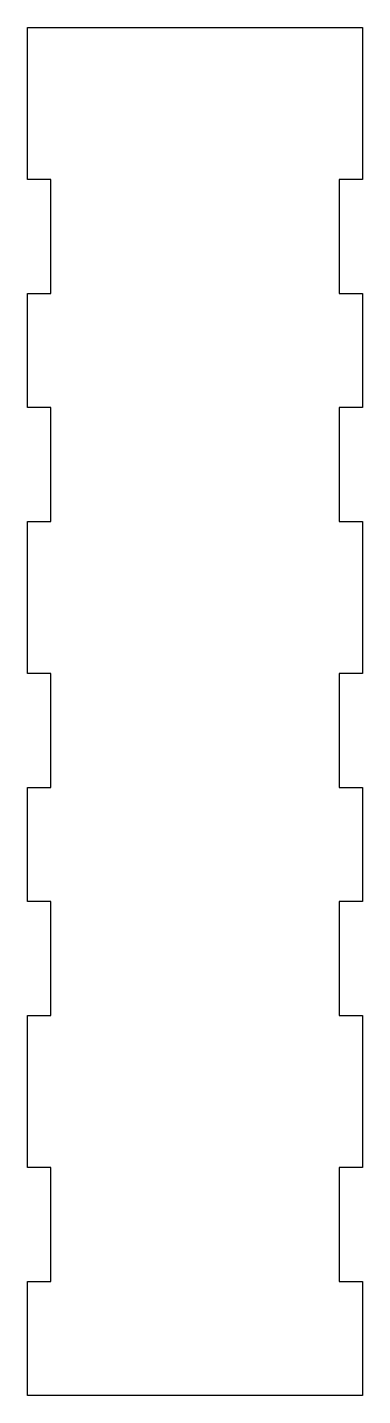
# Model space of a CAD drawing. Header units: millimetres. Extents: x 0 to 44, y 275 to 455.
import ezdxf

# ---------------------------------------------------------------- set-up
doc = ezdxf.new("R2010")
doc.units = ezdxf.units.MM
doc.layers.get('0').update_dxf_attribs({"linetype": 'CONTINUOUS'})

msp = doc.modelspace()

# ---------------------------------------------------------------- linework, layer by layer
msp.add_lwpolyline([(0, 435.25), (0, 455.25), (44.1, 455.25), (44.1, 435.25), (41, 435.25), (41, 420.25), (44.1, 420.25), (44.1, 405.25), (41, 405.25), (41, 390.25), (44.1, 390.25), (44.1, 370.25), (41, 370.25), (41, 355.25), (44.1, 355.25), (44.1, 340.25), (41, 340.25), (41, 325.25), (44.1, 325.25), (44.1, 305.25), (41, 305.25), (41, 290.25), (44.1, 290.25), (44.1, 275.25), (0, 275.25), (0, 290.25), (3.1, 290.25), (3.1, 305.25), (0, 305.25), (0, 325.25), (3.1, 325.25), (3.1, 340.25), (0, 340.25), (0, 355.25), (3.1, 355.25), (3.1, 370.25), (0, 370.25), (0, 390.25), (3.1, 390.25), (3.1, 405.25), (0, 405.25), (0, 420.25), (3.1, 420.25), (3.1, 435.25)], close=True)

doc.saveas('drawing.dxf')
